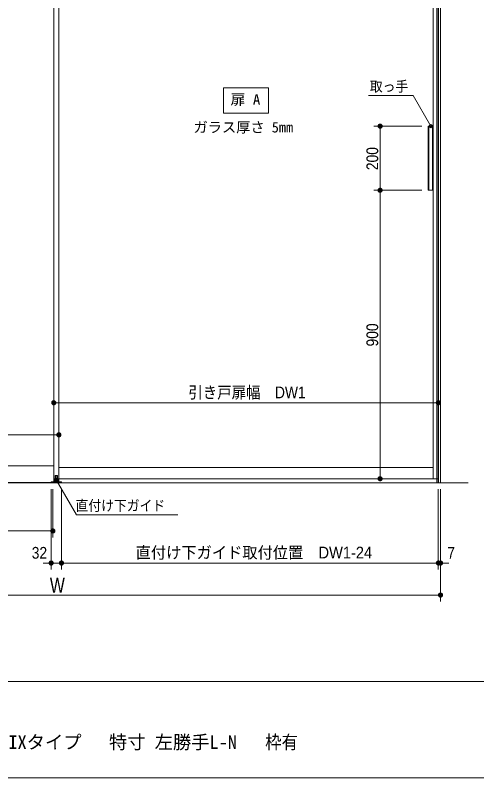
# Model space of a CAD drawing. Units: millimetres, scale not verified. Extents: x -6062 to 6062, y -3045 to 3045.
# Drawn here: x -3424 to -1984, y -2770 to -391 of the extents above; entities that cross this region are included whole.
import ezdxf
from ezdxf.enums import TextEntityAlignment as Align

# ---------------------------------------------------------------- set-up
doc = ezdxf.new("R2010")
doc.units = ezdxf.units.MM
doc.header["$LTSCALE"] = 20
for name, color, linetype, lineweight in [('0-0_3一般', 7, 'Continuous', 9), ('0-1_2寸法-3', 7, 'Continuous', 9), ('0-2_2寸法-1', 7, 'Continuous', 9), ('0-3_0', 7, 'Continuous', 9), ('0-4_2寸法-2', 7, 'Continuous', 9), ('0-5_1図面枠', 7, 'Continuous', 9)]:
    doc.layers.add(name, color=color, linetype=linetype, lineweight=lineweight)
doc.styles.add('ＭＳ ゴシック', font='')
doc.styles.add('ＭＳ Ｐゴシック', font='')
doc.styles.get('ＭＳ ゴシック').set_extended_font_data('MS Gothic')
doc.styles.get('ＭＳ Ｐゴシック').set_extended_font_data('MS PGothic')

# ---------------------------------------------------------------- blocks, each defined once
blk = doc.blocks.new('_Dot')
at = {"layer": '0-3_0'}
for p, q in [((-10, 0), (-20, 0)), ((9.78, 2), (-9.78, 2)), ((7.99, 6), (-7.99, 6)), ((9.16, -3.98), (-9.16, -3.98)), ((6, -7.98), (-6, -7.98))]:
    blk.add_line(p, q, dxfattribs=at)
for points in [[(10, 0), (9.92, 1.25), (9.69, 2.49), (9.3, 3.68), (8.76, 4.82), (8.09, 5.88), (7.29, 6.85), (6.37, 7.71), (5.36, 8.44), (4.26, 9.05), (3.09, 9.51), (1.87, 9.82), (0.63, 9.98), (-0.63, 9.98), (-1.87, 9.82), (-3.09, 9.51), (-4.26, 9.05), (-5.36, 8.44), (-6.37, 7.71), (-7.29, 6.85), (-8.09, 5.88), (-8.76, 4.82), (-9.3, 3.68), (-9.69, 2.49), (-9.92, 1.25), (-10, 0), (0, 0)], [(-10, 0), (-9.92, -1.25), (-9.69, -2.49), (-9.3, -3.68), (-8.76, -4.82), (-8.09, -5.88), (-7.29, -6.85), (-6.37, -7.71), (-5.36, -8.44), (-4.26, -9.05), (-3.09, -9.51), (-1.87, -9.82), (-0.63, -9.98), (0.63, -9.98), (1.87, -9.82), (3.09, -9.51), (4.26, -9.05), (5.36, -8.44), (6.37, -7.71), (7.29, -6.85), (8.09, -5.88), (8.76, -4.82), (9.3, -3.68), (9.69, -2.49), (9.92, -1.25), (10, 0), (0, 0)]]:
    blk.add_lwpolyline(points, close=True, dxfattribs=at)
blk = doc.blocks.new('グループ-61')
at = {"layer": '0-0_3一般'}
for p, q in [((-55696.5, 10000), (-4456.5, 10000)), ((-54000, 10000), (-54000, -37000)), ((-6320, 10000), (-6320, -37000)), ((-55696.5, -37000), (-4456.5, -37000))]:
    blk.add_line(p, q, dxfattribs=at)
blk = doc.blocks.new('グループ-62')
at = {"layer": '0-0_3一般'}
for p, q in [((-30320, 9840), (-30320, -37000)), ((-30000, 9840), (-30000, -37000)), ((-30000, -36740), (-30000, 9100)), ((-6640, 9100), (-6640, -36740)), ((-6320, 9100), (-6320, -36740)), ((-6958, -14740), (-6958, -18740)), ((-6958, -14740), (-6638, -14740)), ((-6918, -18740), (-6918, -14740)), ((-6678, -18740), (-6678, -14740)), ((-53680, -35940), (-30320, -35940)), ((-30000, -36040), (-6640, -36040)), ((-30235, -36560), (-30235, -36800)), ((-30095, -36550), (-30225, -36550)), ((-30160, -37027.8), (-30160, -36520)), ((-30085, -36800), (-30085, -36560)), ((-54000, -37000), (-30000, -37000)), ((-30480, -36942), (-30060, -36942)), ((-6320, -36740), (-30320, -36740)), ((-30260, -36862), (-30200, -36862)), ((-30260, -36922), (-30260, -36862)), ((-30060, -36922), (-30260, -36922)), ((-30235, -36800), (-30085, -36800)), ((-30234, -36800), (-30234, -36862)), ((-30086, -36800), (-30234, -36800)), ((-30200, -36862), (-30120, -36862)), ((-30120, -36862), (-30060, -36862)), ((-30086, -36800), (-30086, -36862)), ((-30060, -36922), (-30060, -36862)), ((-30060, -36942), (-30060, -36922))]:
    blk.add_line(p, q, dxfattribs=at)
for points in [[(-30320, -36740), (-30320, 9100), (-6320, 9100)], [(-6958, -18740), (-6638, -18740), (-6638, -14740)], [(-29840, -37000), (-30480, -37000), (-30480, -36942)], [(-30060, -36922), (-30260, -36922), (-30260, -36942)], [(-30060, -36942), (-29840, -36942), (-29840, -37000)]]:
    blk.add_lwpolyline(points, dxfattribs=at)
blk.add_lwpolyline([(-53630, -36970), (-53630, -37000), (-30370, -37000), (-30370, -36970)], close=True, dxfattribs=at)
for centre, start, end in [((-30225, -36560), 90, 180), ((-30095, -36560), 0, 90)]:
    blk.add_arc(centre, 10, start, end, dxfattribs=at)
blk = doc.blocks.new('グループ-63')
at = {"layer": '0-0_3一般'}
for name in ['グループ-61', 'グループ-62']:
    blk.add_blockref(name, (0, 0), dxfattribs=at)
blk = doc.blocks.new('グループ-73')
at = {"layer": '0-0_3一般'}
for p, q in [((-6420, 10000), (-6180, 10000)), ((-6420, -37000), (-6420, 10000)), ((-6300, 10000), (-6300, -37000)), ((-6180, 10000), (-6180, -37000)), ((-6180, -37000), (-6420, -37000))]:
    blk.add_line(p, q, dxfattribs=at)
blk = doc.blocks.new('グループ-81')
at = {"layer": '0-5_1図面枠'}
blk.add_line((-80000, -49400), (80000, -49400), dxfattribs=at)
blk.add_lwpolyline([(-80000, 55400), (80000, 55400), (80000, -55400), (-80000, -55400)], close=True, dxfattribs=at)
blk = doc.blocks.new('図面枠')
at = {"layer": '0-5_1図面枠'}
blk.add_blockref('グループ-81', (0, 0), dxfattribs=at)

msp = doc.modelspace()

# ---------------------------------------------------------------- linework, layer by layer
at = {"layer": '0-1_2寸法-3'}
for p, q in [((-2122.31, -736.01), (-2132.09, -736.01)), ((-2127.03, -732.01), (-2127.37, -732.01)), ((-2127.03, -732.01), (-2127.37, -732.01)), ((-2123.2, -740.01), (-2131.2, -740.01)), ((-3290.6, -1839.01), (-3300.4, -1839.01)), ((-3291.5, -1843.01), (-3299.5, -1843.01)), ((-3295.31, -1835.01), (-3295.69, -1835.01)), ((-3295.31, -1835.01), (-3295.69, -1835.01))]:
    msp.add_line(p, q, dxfattribs=at)
msp.add_lwpolyline([(-2633.5, -697), (-2773.5, -697), (-2773.5, -617), (-2633.5, -617)], close=True, dxfattribs=at)
for points in [[(-2127.2, -737), (-2182.44, -641.33), (-2320.96, -641.33)], [(-3295.5, -1840), (-3231.99, -1950), (-2915.98, -1950)]]:
    msp.add_lwpolyline(points, dxfattribs=at)
for centre in [(-2127.2, -737), (-2127.2, -737), (-3295.5, -1840), (-3295.5, -1840)]:
    msp.add_circle(centre, 5.01, dxfattribs=at)
at = {"layer": '0-2_2寸法-1'}
for p, q in [((-2155.2, -737), (-2305.2, -737)), ((-2285.2, -924.29), (-2285.2, -749.71)), ((-2155.4, -937), (-2305.2, -937)), ((-2155.4, -937), (-2305.2, -937)), ((-2285.2, -949.71), (-2285.2, -1824.29)), ((-3303.5, -1580), (-3303.3, -1580)), ((-2103.5, -1580), (-2103.3, -1580)), ((-3290.79, -1600), (-2116.21, -1600)), ((-3287.5, -1680), (-3287.3, -1680)), ((-4474.79, -1700), (-3300.21, -1700)), ((-2155.2, -1837), (-2305.2, -1837)), ((-3306, -1870), (-3306, -2020)), ((-3279.5, -1867.1), (-3279.5, -2120)), ((-2103.5, -1870), (-2103.5, -2120)), ((-4456.29, -2000), (-3318.71, -2000)), ((-2116.21, -2100), (-3266.79, -2100)), ((-2096.5, -2120), (-2096.5, -2220)), ((-4474.79, -2200), (-2109.21, -2200))]:
    msp.add_line(p, q, dxfattribs=at)
at = {"layer": '0-4_2寸法-2'}
for p, q in [((-3311.5, -1870), (-3311.5, -2120)), ((-3279.5, -1867.1), (-3279.5, -2120)), ((-2103.5, -1870), (-2103.5, -2120)), ((-2096.5, -1870), (-2096.5, -2120)), ((-3324.21, -2100), (-3336.92, -2100)), ((-3279.5, -2100), (-3311.5, -2100)), ((-3266.79, -2100), (-3254.08, -2100)), ((-2116.21, -2100), (-2128.92, -2100)), ((-2103.5, -2100), (-2096.5, -2100)), ((-2083.79, -2100), (-2071.08, -2100))]:
    msp.add_line(p, q, dxfattribs=at)

# ---------------------------------------------------------------- block references
at = {"layer": '0-0_3一般', "xscale": 0.05, "yscale": 0.05}
for name in ['グループ-63', 'グループ-73']:
    msp.add_blockref(name, (-1787.5, 0), dxfattribs=at)
at = {"layer": '0-2_2寸法-1', "xscale": 0.6356201, "yscale": 0.6356201}
for p, rotation in [((-2285.2, -737), 90), ((-2285.2, -937), 270), ((-2285.2, -937), 90), ((-3303.5, -1600), 180), ((-2285.2, -1837), 270), ((-3279.5, -2100), 180)]:
    msp.add_blockref('_Dot', p, dxfattribs=dict(at, rotation=rotation))
for p in [(-2103.5, -1600), (-3287.5, -1700), (-3306, -2000), (-2103.5, -2100), (-2096.5, -2200)]:
    msp.add_blockref('_Dot', p, dxfattribs=at)
at = {"layer": '0-4_2寸法-2', "xscale": 0.6356201, "yscale": 0.6356201}
for p in [(-3311.5, -2100), (-2103.5, -2100)]:
    msp.add_blockref('_Dot', p, dxfattribs=at)
at = {"layer": '0-4_2寸法-2', "xscale": 0.6356201, "yscale": 0.6356201, "rotation": 180}
for p in [(-3279.5, -2100), (-2096.5, -2100)]:
    msp.add_blockref('_Dot', p, dxfattribs=at)
at = {"layer": '0-5_1図面枠', "xscale": 0.05, "yscale": 0.05}
msp.add_blockref('図面枠', (-1787.5, 0), dxfattribs=at)

# ---------------------------------------------------------------- texts
at = {"layer": '0-1_2寸法-3', "style": 'ＭＳ ゴシック'}
for s, width, p in [('取っ手', 0.9, (-2317.1, -638.94)), ('扉 A', 1.05, (-2752.01, -679.87)), ('直付け下ガイド', 0.9, (-3235.44, -1946.83))]:
    msp.add_text(s, height=32.55, dxfattribs=dict(at, width=width)).set_placement(p, align=Align.BOTTOM_LEFT)
msp.add_text('ガラス厚さ 5mm', height=32.55, dxfattribs=at).set_placement((-2867.29, -766.45), align=Align.BOTTOM_LEFT)
at = {"layer": '0-2_2寸法-1', "style": 'ＭＳ Ｐゴシック', "width": 0.9}
for s, p in [('200', (-2280.24, -874.28)), ('900', (-2280.24, -1424.38))]:
    msp.add_text(s, height=36.66, rotation=90, dxfattribs=at).set_placement(p, align=Align.BOTTOM_LEFT)
at = {"layer": '0-2_2寸法-1', "style": 'ＭＳ Ｐゴシック'}
for s, height, width, p in [('引き戸扉幅\u3000DW1', 36.69, 0.9, (-2883.52, -1597.07)), ('直付け下ガイド取付位置\u3000DW1-24', 36.69, 0.95, (-3047.88, -2096.79)), ('W', 47.21, 0.8, (-3315.46, -2207.07))]:
    msp.add_text(s, height=height, dxfattribs=dict(at, width=width)).set_placement(p, align=Align.BOTTOM_LEFT)
at = {"layer": '0-4_2寸法-2', "style": 'ＭＳ Ｐゴシック', "width": 0.9}
for s, p in [('32', (-3372.09, -2097.52)), ('7', (-2075.4, -2097.52))]:
    msp.add_text(s, height=36.66, dxfattribs=at).set_placement(p, align=Align.BOTTOM_LEFT)
at = {"layer": '0-5_1図面枠', "style": 'ＭＳ ゴシック'}
msp.add_text('1枚引き込み＋FIXタイプ \u3000特寸 左勝手L-N', height=41.84, dxfattribs=at).set_placement((-3844.15, -2692.37), align=Align.BOTTOM_LEFT)
at = {"layer": '0-5_1図面枠', "style": 'ＭＳ ゴシック', "width": 0.9}
msp.add_text('\u3000枠有', height=41.84, dxfattribs=at).set_placement((-2695.26, -2692.37), align=Align.BOTTOM_LEFT)

doc.saveas('drawing.dxf')
